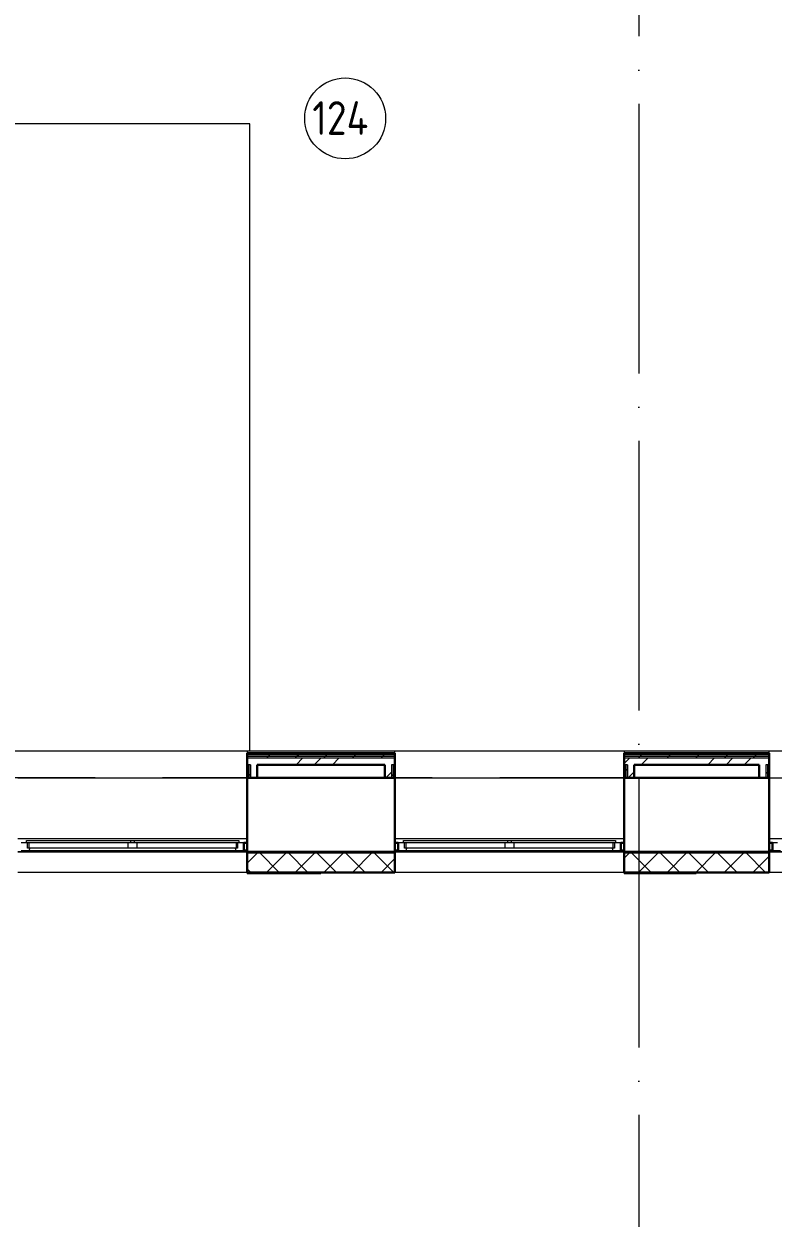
# Model space of a CAD drawing. Header units: millimetres. Extents: x -88595 to 880822, y -1054509 to -148035.
# Drawn here: x 203302 to 208858, y -286118 to -277260 of the extents above; entities that cross this region are included whole.
import ezdxf

# ---------------------------------------------------------------- set-up
doc = ezdxf.new("R2010")
doc.units = ezdxf.units.MM
doc.linetypes.add('ADSK_Линия сетки', pattern=[25, 20, -2.5, 0, -2.5])
for name, color, linetype, lineweight in [('_ Окна', 7, 'Continuous', 30), ('Марки помещений', 7, 'Continuous', 20), ('Оборудование', 7, 'Continuous', 18), ('Ограждение', 7, 'Continuous', 9), ('Окна', 7, 'Continuous', 9), ('Оси', 7, 'Continuous', 9), ('Перекрытие', 7, 'Continuous', 18), ('Стены внутренние', 7, 'Continuous', 18), ('Стены наружные', 7, 'Continuous', 18), ('Стены штриховка', 7, 'Continuous', 9)]:
    doc.layers.add(name, color=color, linetype=linetype, lineweight=lineweight)
doc.styles.add('GOST Common_3', font='GOST_Common.ttf', dxfattribs={"width": 0.9, "height": 2.5})
pattern_1 = [(180, (215928.69, 665702.34), (-1e-14, -100), [])]

# ---------------------------------------------------------------- blocks, each defined once
blk = doc.blocks.new('1 этаж')
at = {"layer": 'Стены наружные', "lineweight": 9}
h = blk.add_hatch(dxfattribs=at)
h.set_pattern_fill('FP_41', color=256, style=0, pattern_type=2)
h.set_pattern_definition(pattern_1)
h.paths.add_polyline_path([(182042.7, 644902.6), (183317.7, 644902.6), (183317.7, 644912.6), (182042.7, 644912.6)])
h.paths.add_polyline_path([(250165.9, 644902.6), (250742.7, 644902.6), (250742.7, 644912.6), (249457.7, 644912.6), (249457.7, 644902.6)])
h.paths.add_polyline_path([(185017.7, 644902.6), (186167.7, 644902.6), (186167.7, 644912.6), (185017.7, 644912.6)])
h.paths.add_polyline_path([(247295.7, 644902.6), (247757.7, 644902.6), (247757.7, 644912.6), (246657.7, 644912.6), (246657.7, 644902.6)])
h.paths.add_polyline_path([(187867.7, 644902.6), (188997.7, 644902.6), (188997.7, 644912.6), (187867.7, 644912.6)])
h.paths.add_polyline_path([(244425.5, 644902.6), (244957.7, 644902.6), (244957.7, 644912.6), (243882.7, 644912.6), (243882.7, 644902.6)])
h.paths.add_polyline_path([(190697.7, 644902.6), (191807.7, 644902.6), (191807.7, 644912.6), (190697.7, 644912.6)])
h.paths.add_polyline_path([(242182.7, 644902.6), (242182.7, 644912.6), (241087.7, 644912.6), (241087.7, 644902.6), (241555.3, 644902.6)])
h.paths.add_polyline_path([(193507.7, 644902.6), (194597.7, 644902.6), (194597.7, 644912.6), (193507.7, 644912.6)])
h.paths.add_polyline_path([(239387.7, 644902.6), (239387.7, 644912.6), (238282.7, 644912.6), (238282.7, 644902.6), (238685.1, 644902.6)])
h.paths.add_polyline_path([(196297.7, 644902.6), (197427.7, 644902.6), (197427.7, 644912.6), (196297.7, 644912.6)])
h.paths.add_polyline_path([(236532.5, 644902.6), (236582.7, 644902.6), (236582.7, 644912.6), (235502.7, 644912.6), (235502.7, 644902.6), (235814.9, 644902.6)])
h.paths.add_polyline_path([(199127.7, 644902.6), (200247.7, 644902.6), (200247.7, 644912.6), (199127.7, 644912.6)])
h.paths.add_polyline_path([(233802.7, 644902.6), (233802.7, 644912.6), (232727.7, 644912.6), (232727.7, 644902.6), (233662.3, 644902.6)])
h.paths.add_polyline_path([(201947.7, 644902.6), (203017.7, 644902.6), (203017.7, 644912.6), (201947.7, 644912.6)])
h.paths.add_polyline_path([(230792.1, 644902.6), (231027.7, 644902.6), (231027.7, 644912.6), (229927.7, 644912.6), (229927.7, 644902.6), (230074.5, 644902.6)])
h.paths.add_polyline_path([(204717.7, 644902.6), (205817.7, 644902.6), (205817.7, 644912.6), (204717.7, 644912.6)])
h.paths.add_polyline_path([(228227.7, 644902.6), (228227.7, 644912.6), (227127.7, 644912.6), (227127.7, 644902.6), (227921.9, 644902.6)])
h.paths.add_polyline_path([(207517.7, 644902.6), (208647.7, 644902.6), (208647.7, 644912.6), (207517.7, 644912.6)])
h.paths.add_polyline_path([(225427.7, 644902.6), (225427.7, 644912.6), (224347.7, 644912.6), (224347.7, 644902.6), (225051.7, 644902.6)])
h.paths.add_polyline_path([(222181.5, 644902.6), (222647.7, 644902.6), (222647.7, 644912.6), (221547.7, 644912.6), (221547.7, 644902.6), (221549.7, 644902.6)])
h.paths.add_polyline_path([(210347.7, 644902.6), (211457.7, 644902.6), (211457.7, 644912.6), (210347.7, 644912.6)])
h.paths.add_polyline_path([(219845.7, 644902.6), (219847.7, 644902.6), (219847.7, 644912.6), (218807.7, 644912.6), (218808.7, 644902.6), (219670.1, 644902.6)])
h.paths.add_polyline_path([(213157.7, 644902.6), (214267.7, 644902.6), (214267.7, 644912.6), (213157.7, 644912.6)])
h.paths.add_polyline_path([(217107.7, 644902.6), (217107.7, 644912.6), (215967.7, 644912.6), (215968.7, 644902.6), (216957.7, 644902.6)])
h = blk.add_hatch(dxfattribs=at)
h.set_pattern_fill('FP_42', color=256, style=0, pattern_type=2)
h.set_pattern_definition(pattern_1)
h.paths.add_polyline_path([(182042.7, 644902.6), (183317.7, 644902.6), (183317.7, 644912.6), (182042.7, 644912.6)])
h.paths.add_polyline_path([(250166.6, 644902.6), (250742.7, 644902.6), (250742.7, 644912.6), (249457.7, 644912.6), (249457.7, 644902.6)])
h.paths.add_polyline_path([(185017.7, 644902.6), (186167.7, 644902.6), (186167.7, 644912.6), (185017.7, 644912.6)])
h.paths.add_polyline_path([(247296.4, 644902.6), (247757.7, 644902.6), (247757.7, 644912.6), (246657.7, 644912.6), (246657.7, 644902.6)])
h.paths.add_polyline_path([(187867.7, 644902.6), (188997.7, 644902.6), (188997.7, 644912.6), (187867.7, 644912.6)])
h.paths.add_polyline_path([(244426.2, 644902.6), (244957.7, 644902.6), (244957.7, 644912.6), (243882.7, 644912.6), (243882.7, 644902.6)])
h.paths.add_polyline_path([(190697.7, 644902.6), (191807.7, 644902.6), (191807.7, 644912.6), (190697.7, 644912.6)])
h.paths.add_polyline_path([(242182.7, 644902.6), (242182.7, 644912.6), (241087.7, 644912.6), (241087.7, 644902.6), (241556, 644902.6)])
h.paths.add_polyline_path([(193507.7, 644902.6), (194597.7, 644902.6), (194597.7, 644912.6), (193507.7, 644912.6)])
h.paths.add_polyline_path([(239387.7, 644902.6), (239387.7, 644912.6), (238282.7, 644912.6), (238282.7, 644902.6), (238685.8, 644902.6)])
h.paths.add_polyline_path([(196297.7, 644902.6), (197427.7, 644902.6), (197427.7, 644912.6), (196297.7, 644912.6)])
h.paths.add_polyline_path([(236533.1, 644902.6), (236582.7, 644902.6), (236582.7, 644912.6), (235502.7, 644912.6), (235502.7, 644902.6), (235815.6, 644902.6)])
h.paths.add_polyline_path([(199127.7, 644902.6), (200247.7, 644902.6), (200247.7, 644912.6), (199127.7, 644912.6)])
h.paths.add_polyline_path([(233802.7, 644902.6), (233802.7, 644912.6), (232727.7, 644912.6), (232727.7, 644902.6), (233662.9, 644902.6)])
h.paths.add_polyline_path([(201947.7, 644902.6), (203017.7, 644902.6), (203017.7, 644912.6), (201947.7, 644912.6)])
h.paths.add_polyline_path([(230792.7, 644902.6), (231027.7, 644902.6), (231027.7, 644912.6), (229927.7, 644912.6), (229927.7, 644902.6), (230075.2, 644902.6)])
h.paths.add_polyline_path([(204717.7, 644902.6), (205817.7, 644902.6), (205817.7, 644912.6), (204717.7, 644912.6)])
h.paths.add_polyline_path([(228227.7, 644902.6), (228227.7, 644912.6), (227127.7, 644912.6), (227127.7, 644902.6), (227922.5, 644902.6)])
h.paths.add_polyline_path([(207517.7, 644902.6), (208647.7, 644902.6), (208647.7, 644912.6), (207517.7, 644912.6)])
h.paths.add_polyline_path([(225427.7, 644902.6), (225427.7, 644912.6), (224347.7, 644912.6), (224347.7, 644902.6), (225052.3, 644902.6)])
h.paths.add_polyline_path([(222182.1, 644902.6), (222647.7, 644902.6), (222647.7, 644912.6), (221547.7, 644912.6), (221547.7, 644902.6), (221549.7, 644902.6)])
h.paths.add_polyline_path([(210347.7, 644902.6), (211457.7, 644902.6), (211457.7, 644912.6), (210347.7, 644912.6)])
h.paths.add_polyline_path([(219845.7, 644902.6), (219847.7, 644902.6), (219847.7, 644912.6), (218807.7, 644912.6), (218808.7, 644902.6), (219670.6, 644902.6)])
h.paths.add_polyline_path([(213157.7, 644902.6), (214267.7, 644902.6), (214267.7, 644912.6), (213157.7, 644912.6)])
h.paths.add_polyline_path([(217107.7, 644902.6), (217107.7, 644912.6), (215967.7, 644912.6), (215968.7, 644902.6), (216957.7, 644902.6)])
h = blk.add_hatch(dxfattribs=at)
h.set_pattern_fill('FP_42', color=256, style=0, pattern_type=2)
h.set_pattern_definition([(180, (215928.69, 665702.34), (-1e-14, -100), [])])
h.paths.add_polyline_path([(182042.7, 644902.6), (183317.7, 644902.6), (183317.7, 644912.6), (182042.7, 644912.6)])
h.paths.add_polyline_path([(250166.6, 644902.6), (250742.7, 644902.6), (250742.7, 644912.6), (249457.7, 644912.6), (249457.7, 644902.6)])
h.paths.add_polyline_path([(185017.7, 644902.6), (186167.7, 644902.6), (186167.7, 644912.6), (185017.7, 644912.6)])
h.paths.add_polyline_path([(247296.4, 644902.6), (247757.7, 644902.6), (247757.7, 644912.6), (246657.7, 644912.6), (246657.7, 644902.6)])
h.paths.add_polyline_path([(187867.7, 644902.6), (188997.7, 644902.6), (188997.7, 644912.6), (187867.7, 644912.6)])
h.paths.add_polyline_path([(244426.2, 644902.6), (244957.7, 644902.6), (244957.7, 644912.6), (243882.7, 644912.6), (243882.7, 644902.6)])
h.paths.add_polyline_path([(190697.7, 644902.6), (191807.7, 644902.6), (191807.7, 644912.6), (190697.7, 644912.6)])
h.paths.add_polyline_path([(242182.7, 644902.6), (242182.7, 644912.6), (241087.7, 644912.6), (241087.7, 644902.6), (241556, 644902.6)])
h.paths.add_polyline_path([(193507.7, 644902.6), (194597.7, 644902.6), (194597.7, 644912.6), (193507.7, 644912.6)])
h.paths.add_polyline_path([(239387.7, 644902.6), (239387.7, 644912.6), (238282.7, 644912.6), (238282.7, 644902.6), (238685.8, 644902.6)])
h.paths.add_polyline_path([(196297.7, 644902.6), (197427.7, 644902.6), (197427.7, 644912.6), (196297.7, 644912.6)])
h.paths.add_polyline_path([(236533.1, 644902.6), (236582.7, 644902.6), (236582.7, 644912.6), (235502.7, 644912.6), (235502.7, 644902.6), (235815.6, 644902.6)])
h.paths.add_polyline_path([(199127.7, 644902.6), (200247.7, 644902.6), (200247.7, 644912.6), (199127.7, 644912.6)])
h.paths.add_polyline_path([(233802.7, 644902.6), (233802.7, 644912.6), (232727.7, 644912.6), (232727.7, 644902.6), (233662.9, 644902.6)])
h.paths.add_polyline_path([(201947.7, 644902.6), (203017.7, 644902.6), (203017.7, 644912.6), (201947.7, 644912.6)])
h.paths.add_polyline_path([(230792.7, 644902.6), (231027.7, 644902.6), (231027.7, 644912.6), (229927.7, 644912.6), (229927.7, 644902.6), (230075.2, 644902.6)])
h.paths.add_polyline_path([(204717.7, 644902.6), (205817.7, 644902.6), (205817.7, 644912.6), (204717.7, 644912.6)])
h.paths.add_polyline_path([(228227.7, 644902.6), (228227.7, 644912.6), (227127.7, 644912.6), (227127.7, 644902.6), (227922.5, 644902.6)])
h.paths.add_polyline_path([(207517.7, 644902.6), (208647.7, 644902.6), (208647.7, 644912.6), (207517.7, 644912.6)])
h.paths.add_polyline_path([(225427.7, 644902.6), (225427.7, 644912.6), (224347.7, 644912.6), (224347.7, 644902.6), (225052.3, 644902.6)])
h.paths.add_polyline_path([(222182.1, 644902.6), (222647.7, 644902.6), (222647.7, 644912.6), (221547.7, 644912.6), (221547.7, 644902.6), (221549.7, 644902.6)])
h.paths.add_polyline_path([(210347.7, 644902.6), (211457.7, 644902.6), (211457.7, 644912.6), (210347.7, 644912.6)])
h.paths.add_polyline_path([(219845.7, 644902.6), (219847.7, 644902.6), (219847.7, 644912.6), (218807.7, 644912.6), (218808.7, 644902.6), (219670.6, 644902.6)])
h.paths.add_polyline_path([(213157.7, 644902.6), (214267.7, 644902.6), (214267.7, 644912.6), (213157.7, 644912.6)])
h.paths.add_polyline_path([(217107.7, 644902.6), (217107.7, 644912.6), (215967.7, 644912.6), (215968.7, 644902.6), (216957.7, 644902.6)])
at = {"layer": '_ Окна', "lineweight": 18}
for p, q in [((239450.7, 644980.6), (239412.7, 644980.6)), ((239458.7, 644939.6), (239458.7, 644980.6)), ((241016.7, 644980.6), (241016.7, 644939.6)), ((241062.7, 644980.6), (241024.7, 644980.6)), ((241062.7, 644922.6), (241062.7, 644980.6)), ((242245.7, 644980.6), (242207.7, 644980.6)), ((242207.7, 644980.6), (242207.7, 644922.6)), ((242253.7, 644939.6), (242253.7, 644980.6)), ((243811.7, 644980.6), (243811.7, 644939.6)), ((243857.7, 644980.6), (243819.7, 644980.6)), ((243857.7, 644922.6), (243857.7, 644980.6)), ((245020.7, 644980.6), (244982.7, 644980.6)), ((244982.7, 644980.6), (244982.7, 644922.6)), ((239412.7, 644922.6), (239472.2, 644922.6)), ((239470.7, 644939.6), (239458.7, 644939.6)), ((239472.2, 644922.6), (239476.7, 644939.6)), ((240998.7, 644939.6), (241003.3, 644922.6)), ((241003.3, 644922.6), (241062.7, 644922.6)), ((241016.7, 644939.6), (241004.7, 644939.6)), ((242207.7, 644922.6), (242267.2, 644922.6)), ((242265.7, 644939.6), (242253.7, 644939.6)), ((242267.2, 644922.6), (242271.7, 644939.6)), ((243793.7, 644939.6), (243798.3, 644922.6)), ((243798.3, 644922.6), (243857.7, 644922.6)), ((243811.7, 644939.6), (243799.7, 644939.6)), ((244982.7, 644922.6), (245042.2, 644922.6))]:
    blk.add_line(p, q, dxfattribs=at)
at = {"layer": '_ Окна'}
for p, q in [((241087.7, 644980.6), (241062.7, 644980.6)), ((241062.7, 644980.6), (241062.7, 644922.6)), ((242207.7, 644980.6), (242182.7, 644980.6)), ((242207.7, 644922.6), (242207.7, 644980.6)), ((243882.7, 644980.6), (243857.7, 644980.6)), ((243857.7, 644980.6), (243857.7, 644922.6)), ((244982.7, 644980.6), (244957.7, 644980.6)), ((244982.7, 644922.6), (244982.7, 644980.6)), ((241062.7, 644922.6), (241087.7, 644922.6)), ((242182.7, 644922.6), (242207.7, 644922.6)), ((243857.7, 644922.6), (243882.7, 644922.6)), ((244957.7, 644922.6), (244982.7, 644922.6))]:
    blk.add_line(p, q, dxfattribs=at)
at = {"layer": 'Марки помещений'}
blk.add_circle((241814.1, 650353.4), 300, dxfattribs=at)
at = {"layer": 'Ограждение'}
for p, q in [((239307.7, 645662.6), (249512.7, 645662.6)), ((239387.7, 645662.6), (241087.7, 645662.6)), ((241087.7, 645662.6), (241087.7, 645644.5)), ((242182.7, 645644.5), (242182.7, 645662.6)), ((242182.7, 645662.6), (243882.7, 645662.6)), ((243882.7, 645662.6), (243882.7, 645644.5)), ((244957.7, 645644.5), (244957.7, 645662.6)), ((244957.7, 645662.6), (246657.7, 645662.6)), ((239387.7, 645462.6), (241087.7, 645462.6)), ((242182.7, 645462.6), (243882.7, 645462.6)), ((244957.7, 645462.6), (246657.7, 645462.6)), ((239387.7, 645012.6), (241087.7, 645012.6)), ((242182.7, 645012.6), (243882.7, 645012.6)), ((244957.7, 645012.6), (246657.7, 645012.6))]:
    blk.add_line(p, q, dxfattribs=at)
at = {"layer": 'Окна'}
for p, q in [((239450.7, 644997.6), (240222.7, 644997.6)), ((239450.7, 644980.6), (239450.7, 644997.6)), ((240222.7, 644980.6), (239450.7, 644980.6)), ((239470.7, 644939.6), (239470.7, 644980.6)), ((240202.7, 644980.6), (240202.7, 644939.6)), ((240222.7, 644997.6), (240252.7, 644997.6)), ((240222.7, 644997.6), (240222.7, 644980.6)), ((240252.7, 644980.6), (240222.7, 644980.6)), ((240252.7, 644997.6), (241024.7, 644997.6)), ((240252.7, 644980.6), (240252.7, 644997.6)), ((241024.7, 644980.6), (240252.7, 644980.6)), ((240272.7, 644939.6), (240272.7, 644980.6)), ((241004.7, 644980.6), (241004.7, 644939.6)), ((241024.7, 644997.6), (241024.7, 644980.6)), ((242245.7, 644997.6), (243017.7, 644997.6)), ((242245.7, 644980.6), (242245.7, 644997.6)), ((243017.7, 644980.6), (242245.7, 644980.6)), ((242265.7, 644939.6), (242265.7, 644980.6)), ((242997.7, 644980.6), (242997.7, 644939.6)), ((243017.7, 644997.6), (243047.7, 644997.6)), ((243017.7, 644997.6), (243017.7, 644980.6)), ((243047.7, 644980.6), (243017.7, 644980.6)), ((243047.7, 644997.6), (243819.7, 644997.6)), ((243047.7, 644980.6), (243047.7, 644997.6)), ((243819.7, 644980.6), (243047.7, 644980.6)), ((243067.7, 644939.6), (243067.7, 644980.6)), ((243799.7, 644980.6), (243799.7, 644939.6)), ((243819.7, 644997.6), (243819.7, 644980.6)), ((240202.7, 644939.6), (239470.7, 644939.6)), ((239472.2, 644922.6), (241003.3, 644922.6)), ((240272.7, 644939.6), (240202.7, 644939.6)), ((241004.7, 644939.6), (240272.7, 644939.6)), ((242997.7, 644939.6), (242265.7, 644939.6)), ((242267.2, 644922.6), (243798.3, 644922.6)), ((243067.7, 644939.6), (242997.7, 644939.6)), ((243799.7, 644939.6), (243067.7, 644939.6))]:
    blk.add_line(p, q, dxfattribs=at)
at = {"layer": 'Оси', "linetype": 'ADSK_Линия сетки', "ltscale": 100}
for p, q in [((243992.7, 662962.6), (243992.7, 631836.5)), ((252460, 645462.6), (175520.4, 645462.6))]:
    blk.add_line(p, q, dxfattribs=at)
at = {"layer": 'Перекрытие', "color": 49, "ltscale": 100, "true_color": 0x464646}
for p, q in [((241107.7, 650312.6), (239307.7, 650312.6)), ((241107.7, 645662.6), (241107.7, 650312.6))]:
    blk.add_line(p, q, dxfattribs=at)
at = {"layer": 'Стены внутренние', "lineweight": 30}
for p, q in [((241087.7, 645462.6), (241087.7, 644912.6)), ((242107.7, 645462.6), (241162.7, 645462.6)), ((242182.7, 644912.6), (242182.7, 645462.6)), ((243882.7, 645462.6), (243882.7, 644912.6)), ((244882.7, 645462.6), (243957.7, 645462.6)), ((244957.7, 644912.6), (244957.7, 645462.6)), ((241087.7, 644912.6), (242182.7, 644912.6)), ((241087.7, 644902.6), (241087.7, 644760.6)), ((242182.7, 644760.6), (242182.7, 644902.6)), ((243882.7, 644912.6), (244957.7, 644912.6)), ((243882.7, 644902.6), (243882.7, 644760.6)), ((244957.7, 644760.6), (244957.7, 644902.6)), ((241087.7, 644760.6), (242182.7, 644760.6)), ((243882.7, 644760.6), (244957.7, 644760.6))]:
    blk.add_line(p, q, dxfattribs=at)
at = {"layer": 'Стены внутренние'}
for p, q in [((241087.7, 644912.6), (239387.7, 644912.6)), ((243882.7, 644912.6), (242182.7, 644912.6)), ((246657.7, 644912.6), (244957.7, 644912.6)), ((241087.7, 644760.6), (239387.7, 644760.6)), ((243882.7, 644760.6), (242182.7, 644760.6)), ((246657.7, 644760.6), (244957.7, 644760.6))]:
    blk.add_line(p, q, dxfattribs=at)
at = {"layer": 'Стены внутренние', "linetype": 'Continuous', "lineweight": 9}
for p, q in [((241089.7, 644830.7), (241161.6, 644902.6)), ((241323.2, 644762.6), (241183.2, 644902.6)), ((241233.7, 644762.6), (241373.7, 644902.6)), ((241535.3, 644762.6), (241395.3, 644902.6)), ((241445.9, 644762.6), (241585.9, 644902.6)), ((241747.5, 644762.6), (241607.5, 644902.6)), ((241658, 644762.6), (241798, 644902.6)), ((241959.6, 644762.6), (241819.6, 644902.6)), ((241870.1, 644762.6), (242010.1, 644902.6)), ((242171.7, 644762.6), (242031.7, 644902.6)), ((243882.7, 644866), (243919.3, 644902.6)), ((244080.9, 644762.6), (243940.9, 644902.6)), ((243991.5, 644762.6), (244131.5, 644902.6)), ((244293, 644762.6), (244153, 644902.6)), ((244203.6, 644762.6), (244343.6, 644902.6)), ((244505.2, 644762.6), (244365.2, 644902.6)), ((244415.7, 644762.6), (244555.7, 644902.6)), ((244717.3, 644762.6), (244577.3, 644902.6)), ((244627.9, 644762.6), (244767.9, 644902.6)), ((244929.4, 644762.6), (244789.4, 644902.6)), ((242082.3, 644762.6), (242182.7, 644863)), ((244840, 644762.6), (244957.7, 644880.3)), ((241089.7, 644788.9), (241087.7, 644792.4)), ((241111.1, 644762.6), (241089.7, 644784)), ((241202.7, 644762.6), (241201.5, 644760.6)), ((243900.7, 644762.1), (243899.8, 644760.6)), ((243921.7, 644760.6), (243920.5, 644762.6)), ((244508.3, 644760.6), (244507.1, 644762.6))]:
    blk.add_line(p, q, dxfattribs=at)
at = {"layer": 'Стены наружные', "lineweight": 30}
for p, q in [((241087.7, 645644.5), (241087.7, 645462.6)), ((242182.7, 645644.5), (241087.7, 645644.5)), ((242182.7, 645462.6), (242182.7, 645644.5)), ((243882.7, 645644.5), (243882.7, 645462.6)), ((244957.7, 645644.5), (243882.7, 645644.5)), ((244957.7, 645462.6), (244957.7, 645644.5)), ((241162.7, 645559.5), (242107.7, 645559.5)), ((241162.7, 645462.6), (241162.7, 645559.5)), ((242107.7, 645559.5), (242107.7, 645462.6)), ((243957.7, 645559.5), (244882.7, 645559.5)), ((243957.7, 645462.6), (243957.7, 645559.5)), ((244882.7, 645559.5), (244882.7, 645462.6)), ((241087.7, 645462.6), (241162.7, 645462.6)), ((242107.7, 645462.6), (242182.7, 645462.6)), ((243882.7, 645462.6), (243957.7, 645462.6)), ((244882.7, 645462.6), (244957.7, 645462.6)), ((242182.7, 644912.6), (241087.7, 644912.6)), ((241087.7, 644912.6), (241087.7, 644902.6)), ((242182.7, 644902.6), (242182.7, 644912.6)), ((244957.7, 644912.6), (243882.7, 644912.6)), ((243882.7, 644912.6), (243882.7, 644902.6)), ((244957.7, 644902.6), (244957.7, 644912.6)), ((241632.7, 644760.6), (241087.7, 644760.6)), ((241087.7, 644760.6), (241087.7, 644755.6)), ((241087.7, 644755.6), (241632.7, 644755.6)), ((241632.7, 644755.6), (241632.7, 644760.6)), ((244417.7, 644760.6), (243882.7, 644760.6)), ((243882.7, 644760.6), (243882.7, 644755.6)), ((243882.7, 644755.6), (244417.7, 644755.6)), ((244417.7, 644755.6), (244417.7, 644760.6))]:
    blk.add_line(p, q, dxfattribs=at)
at = {"layer": 'Стены наружные', "linetype": 'Continuous', "lineweight": 9}
for p, q in [((241120.7, 645639.5), (241125.7, 645644.5)), ((241191.4, 645639.5), (241196.4, 645644.5)), ((241232.1, 645609.5), (241244.6, 645622)), ((241244.6, 645622), (241257.1, 645634.5)), ((241257.1, 645634.5), (241262.1, 645639.5)), ((241262.1, 645639.5), (241267.1, 645644.5)), ((241332.8, 645639.5), (241337.8, 645644.5)), ((241403.6, 645639.5), (241408.6, 645644.5)), ((241444.3, 645609.5), (241456.8, 645622)), ((241450.2, 645559.5), (241500.2, 645609.5)), ((241456.8, 645622), (241469.3, 645634.5)), ((241474.3, 645639.5), (241479.3, 645644.5)), ((241545, 645639.5), (241550, 645644.5)), ((241585.2, 645559.5), (241635.2, 645609.5)), ((241615.7, 645639.5), (241620.7, 645644.5)), ((241656.4, 645609.5), (241668.9, 645622)), ((241668.9, 645622), (241681.4, 645634.5)), ((241681.4, 645634.5), (241686.4, 645639.5)), ((241686.4, 645639.5), (241691.4, 645644.5)), ((241720.1, 645559.5), (241770.1, 645609.5)), ((241757.1, 645639.5), (241762.1, 645644.5)), ((241827.8, 645639.5), (241832.8, 645644.5)), ((241868.5, 645609.5), (241881, 645622)), ((241881, 645622), (241893.5, 645634.5)), ((241898.5, 645639.5), (241903.5, 645644.5)), ((241969.2, 645639.5), (241974.2, 645644.5)), ((242039.9, 645639.5), (242044.9, 645644.5)), ((242080.7, 645609.5), (242093.2, 645622)), ((242093.2, 645622), (242105.7, 645634.5)), ((242105.7, 645634.5), (242110.7, 645639.5)), ((242110.7, 645639.5), (242115.7, 645644.5)), ((242181.4, 645639.5), (242182.7, 645640.9)), ((243882.7, 645643.8), (243883.4, 645644.5)), ((243882.7, 645567.1), (243925.1, 645609.5)), ((243949.1, 645639.5), (243954.1, 645644.5)), ((243989.8, 645609.5), (244002.3, 645622)), ((244002.3, 645622), (244014.8, 645634.5)), ((244010.1, 645559.5), (244060.1, 645609.5)), ((244019.8, 645639.5), (244024.8, 645644.5)), ((244090.6, 645639.5), (244095.6, 645644.5)), ((244161.3, 645639.5), (244166.3, 645644.5)), ((244202, 645609.5), (244214.5, 645622)), ((244214.5, 645622), (244227, 645634.5)), ((244227, 645634.5), (244232, 645639.5)), ((244232, 645639.5), (244237, 645644.5)), ((244302.7, 645639.5), (244307.7, 645644.5)), ((244373.4, 645639.5), (244378.4, 645644.5)), ((244414.1, 645609.5), (244426.6, 645622)), ((244426.6, 645622), (244439.1, 645634.5)), ((244444.1, 645639.5), (244449.1, 645644.5)), ((244503.5, 645559.5), (244553.5, 645609.5)), ((244514.8, 645639.5), (244519.8, 645644.5)), ((244585.5, 645639.5), (244590.5, 645644.5)), ((244626.2, 645609.5), (244638.7, 645622)), ((244638.5, 645559.5), (244688.5, 645609.5)), ((244638.7, 645622), (244651.2, 645634.5)), ((244651.2, 645634.5), (244656.2, 645639.5)), ((244656.2, 645639.5), (244661.2, 645644.5)), ((244727, 645639.5), (244732, 645644.5)), ((244773.4, 645559.5), (244823.4, 645609.5)), ((244797.7, 645639.5), (244802.7, 645644.5)), ((244838.4, 645609.5), (244850.9, 645622)), ((244850.9, 645622), (244863.4, 645634.5)), ((244868.4, 645639.5), (244873.4, 645644.5)), ((244939.1, 645639.5), (244944.1, 645644.5)), ((243882.7, 645502.4), (243895.2, 645514.9)), ((243895.2, 645514.9), (243907.7, 645527.4)), ((244945.2, 645504.2), (244957.7, 645516.7)), ((241087.7, 645465.1), (241100.2, 645477.6)), ((241100.2, 645477.6), (241112.7, 645490.1)), ((242116.6, 645462.6), (242157.7, 645503.7)), ((242157.7, 645474.4), (242170.2, 645486.9)), ((242170.2, 645486.9), (242182.7, 645499.4)), ((243913.2, 645462.6), (243957.7, 645507.1)), ((244932.7, 645491.7), (244945.2, 645504.2)), ((241201.5, 644760.6), (241199.8, 644757.6)), ((243899.8, 644760.6), (243896.9, 644755.6)), ((243924.3, 644756.1), (243921.7, 644760.6))]:
    blk.add_line(p, q, dxfattribs=at)
at = {"layer": 'Стены наружные'}
for p, q in [((239387.7, 644912.6), (241087.7, 644912.6)), ((242182.7, 644912.6), (243882.7, 644912.6)), ((244957.7, 644912.6), (246657.7, 644912.6))]:
    blk.add_line(p, q, dxfattribs=at)
at = {"layer": 'Стены штриховка'}
for p, q in [((242182.7, 645639.5), (241087.7, 645639.5)), ((241087.7, 645634.5), (242182.7, 645634.5)), ((241087.7, 645622), (242182.7, 645622)), ((241087.7, 645609.5), (242182.7, 645609.5)), ((244957.7, 645639.5), (243882.7, 645639.5)), ((243882.7, 645634.5), (244957.7, 645634.5)), ((243882.7, 645622), (244957.7, 645622)), ((243882.7, 645609.5), (244957.7, 645609.5)), ((241112.7, 645559.5), (241087.7, 645559.5)), ((241100.2, 645559.5), (241100.2, 645462.6)), ((241112.7, 645559.5), (241112.7, 645462.6)), ((242182.7, 645559.5), (242157.7, 645559.5)), ((242157.7, 645559.5), (242157.7, 645462.6)), ((242170.2, 645559.5), (242170.2, 645462.6)), ((243907.7, 645559.5), (243882.7, 645559.5)), ((243895.2, 645559.5), (243895.2, 645462.6)), ((243907.7, 645559.5), (243907.7, 645462.6)), ((244957.7, 645559.5), (244932.7, 645559.5)), ((244932.7, 645559.5), (244932.7, 645462.6)), ((244945.2, 645559.5), (244945.2, 645462.6)), ((242182.7, 644902.6), (241087.7, 644902.6)), ((244957.7, 644902.6), (243882.7, 644902.6)), ((241089.7, 644836.6), (241087.7, 644836.6)), ((241089.7, 644836.6), (241089.7, 644762.6)), ((242182.7, 644836.6), (242180.7, 644836.6)), ((242180.7, 644762.6), (242180.7, 644836.6)), ((243884.7, 644836.6), (243882.7, 644836.6)), ((243884.7, 644836.6), (243884.7, 644762.6)), ((244957.7, 644836.6), (244955.7, 644836.6)), ((244955.7, 644762.6), (244955.7, 644836.6)), ((241089.7, 644762.6), (242180.7, 644762.6)), ((243884.7, 644762.6), (244955.7, 644762.6))]:
    blk.add_line(p, q, dxfattribs=at)
at = {"layer": 'Марки помещений', "style": 'GOST Common_3', "width": 0.9}
blk.add_text('124', height=250, dxfattribs=at).set_placement((241570.7, 650231.1))

msp = doc.modelspace()

# ---------------------------------------------------------------- block references
at = {"layer": 'Оборудование', "color": 5, "true_color": 0x0000ff}
msp.add_blockref('1 этаж', (-36129.5, -928314.5), dxfattribs=at)

doc.saveas('drawing.dxf')
